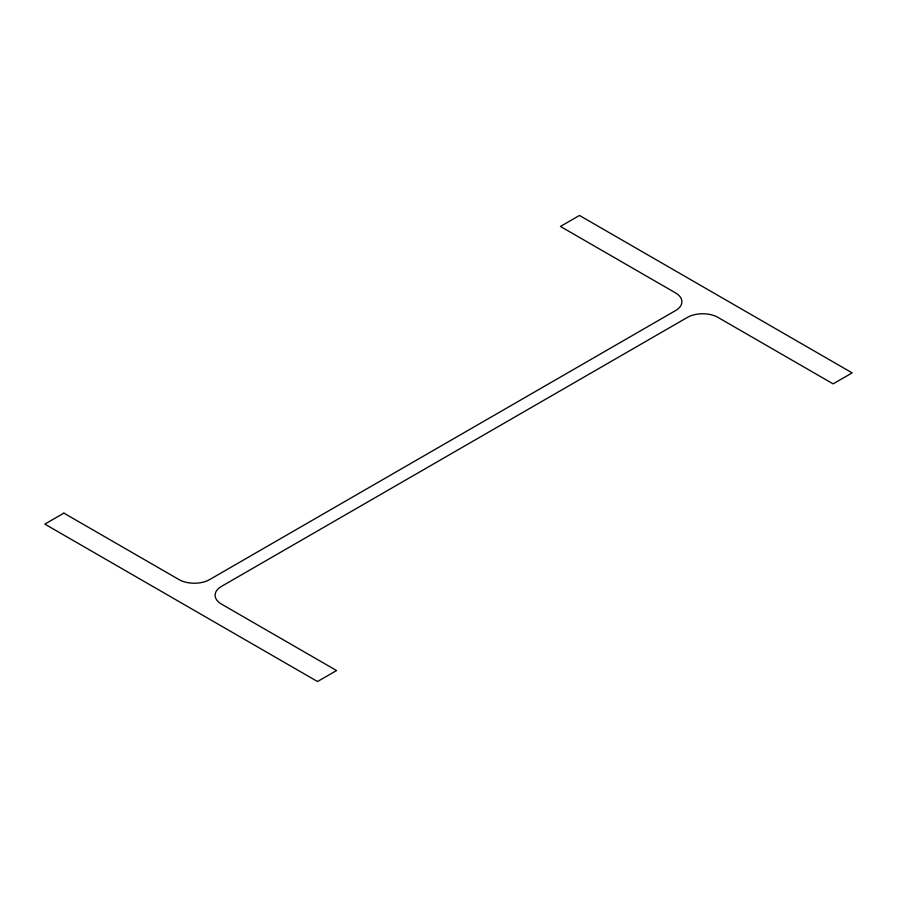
<?xml version="1.0" encoding="UTF-8"?>
<svg xmlns="http://www.w3.org/2000/svg" width="897" height="897" viewBox="0 0 897 897"><rect width="100%" height="100%" fill="white"/><g stroke="black" fill="none" stroke-linecap="round" stroke-linejoin="round"><path stroke-width="1.35" d="M63.889 513.129L44.85 524.117L317.527 681.541L336.566 670.552L221.458 604.096A21.674 12.513 0 0 1 221.458 586.403L687.349 317.426A21.674 12.513 0 0 1 718.004 317.426L833.111 383.871L852.15 372.883L579.473 215.459L560.434 226.448L675.542 292.904A21.674 12.513 0 0 1 675.542 310.597L209.651 579.574A21.674 12.513 0 0 1 178.996 579.574L63.889 513.129"/></g></svg>
